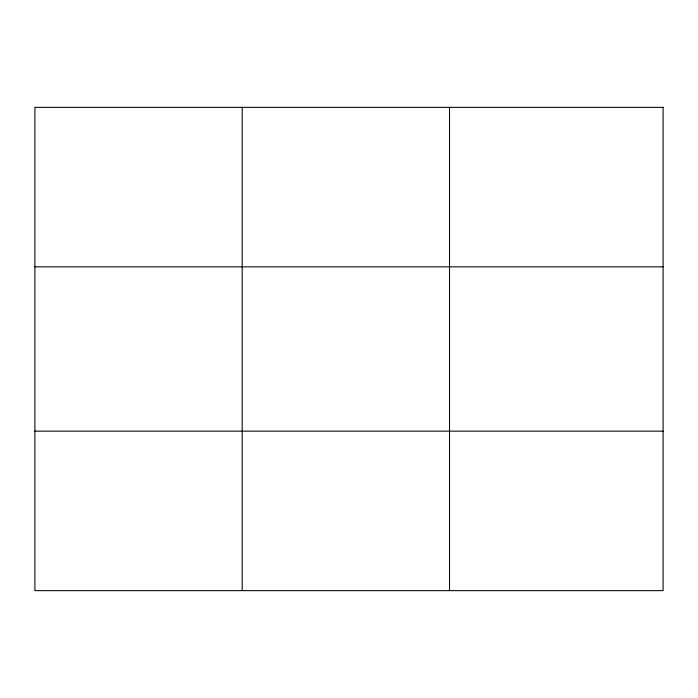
<?xml version="1.0" encoding="UTF-8"?>
<svg xmlns="http://www.w3.org/2000/svg" width="698" height="698" viewBox="0 0 698 698"><rect width="100%" height="100%" fill="white"/><g stroke="black" fill="none" stroke-linecap="round" stroke-linejoin="round"><path stroke-width="1.05" d="M242.206 590.639L242.206 107.361M449.512 590.639L449.512 107.361M34.9 266.845L663.1 266.845M34.9 431.155L663.1 431.155M663.1 107.361L34.9 107.361L34.9 590.639L663.1 590.639L663.1 107.361"/></g></svg>
